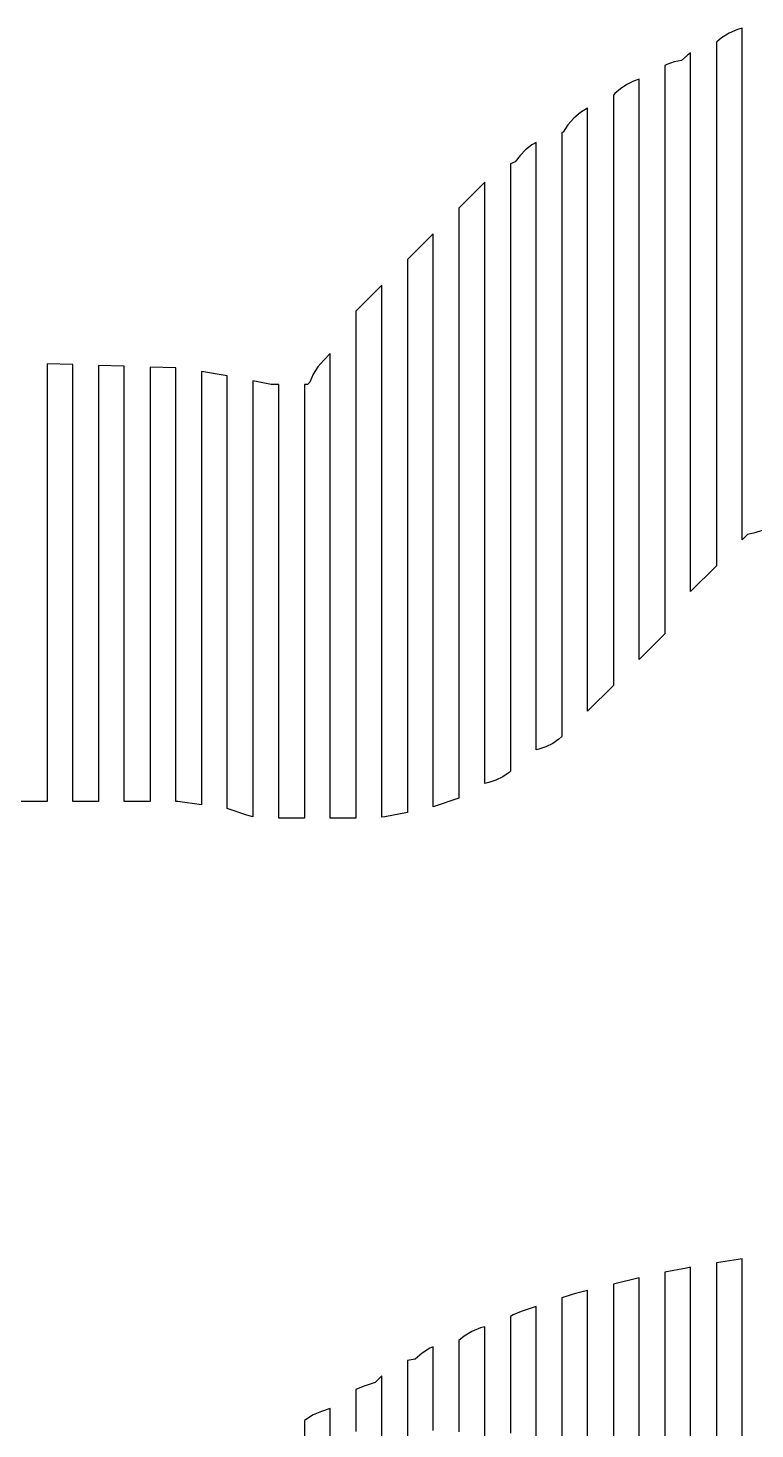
# Model space of a CAD drawing. Header units: metres. Extents: x -6 to 1890, y -8 to 898.
# Drawn here: x 402.6 to 515.6, y 626.4 to 843.9 of the extents above; entities that cross this region are included whole.
import ezdxf

# ---------------------------------------------------------------- set-up
doc = ezdxf.new("R2010")
doc.units = ezdxf.units.M
doc.layers.add('PASSADAS_COMPLETAS', color=1, linetype='CONTINUOUS')
doc.layers.add('PECAS_2D', color=3, linetype='CONTINUOUS')

msp = doc.modelspace()

# ---------------------------------------------------------------- linework, layer by layer
at = {"layer": 'PASSADAS_COMPLETAS'}
for points in [[(516.691, 765.883), (515.578, 765.498), (514.429, 765.252), (513.578, 764.401), (513.578, 769.614), (513.578, 770.917), (513.578, 772.22), (513.578, 773.523), (513.578, 774.826), (513.578, 776.129), (513.578, 813.921), (513.578, 815.224), (513.578, 816.527), (513.578, 817.83), (513.578, 819.133), (513.578, 820.436), (513.578, 823.043), (513.578, 824.346), (513.578, 826.952), (513.578, 828.255), (513.578, 829.558), (513.578, 830.862), (513.578, 832.165), (513.578, 833.468), (513.578, 834.771), (513.578, 836.074), (513.578, 837.377), (513.578, 838.68), (513.578, 843.893), (512.872, 843.658), (511.58, 843.113), (510.38, 842.372), (509.578, 841.684), (509.578, 836.523), (509.578, 835.233), (509.578, 833.943), (509.578, 832.653), (509.578, 831.363), (509.578, 830.072), (509.578, 828.782), (509.578, 827.492), (509.578, 826.202), (509.578, 823.621), (509.578, 822.331), (509.578, 819.751), (509.578, 818.461), (509.578, 817.17), (509.578, 815.88), (509.578, 814.59), (509.578, 813.3), (509.578, 812.01), (509.578, 773.303), (509.578, 772.013), (509.578, 770.723), (509.578, 769.433), (509.578, 768.142), (509.578, 766.852), (509.578, 765.562), (509.578, 760.401), (505.578, 756.401), (505.578, 761.547), (505.578, 762.833), (505.578, 764.12), (505.578, 765.406), (505.578, 766.693), (505.578, 767.979), (505.578, 769.265), (505.578, 809.145), (505.578, 810.431), (505.578, 811.718), (505.578, 813.004), (505.578, 814.291), (505.578, 815.577), (505.578, 818.15), (505.578, 819.436), (505.578, 820.723), (505.578, 823.296), (505.578, 824.582), (505.578, 825.869), (505.578, 827.155), (505.578, 828.441), (505.578, 829.728), (505.578, 831.014), (505.578, 832.301), (505.578, 833.587), (505.578, 834.874), (505.578, 840.019), (505.018, 839.643), (504.135, 838.865), (502.996, 838.629), (501.883, 838.244), (501.578, 838.091), (501.578, 832.899), (501.578, 831.601), (501.578, 830.303), (501.578, 827.707), (501.578, 826.409), (501.578, 825.111), (501.578, 823.813), (501.578, 822.515), (501.578, 821.217), (501.578, 818.621), (501.578, 817.323), (501.578, 814.727), (501.578, 813.429), (501.578, 812.131), (501.578, 810.833), (501.578, 809.535), (501.578, 808.237), (501.578, 806.939), (501.578, 765.402), (501.578, 764.104), (501.578, 762.806), (501.578, 761.508), (501.578, 760.21), (501.578, 758.912), (501.578, 757.614), (501.578, 749.826), (497.578, 745.816), (497.578, 752.255), (497.578, 753.542), (497.578, 754.83), (497.578, 756.118), (497.578, 757.406), (497.578, 758.693), (497.578, 759.981), (497.578, 761.269), (497.578, 803.764), (497.578, 805.052), (497.578, 806.34), (497.578, 807.627), (497.578, 808.915), (497.578, 810.203), (497.578, 812.778), (497.578, 815.354), (497.578, 817.929), (497.578, 819.217), (497.578, 820.505), (497.578, 821.792), (497.578, 823.08), (497.578, 824.368), (497.578, 825.656), (497.578, 826.943), (497.578, 829.519), (497.578, 835.958), (496.713, 835.658), (495.655, 835.13), (494.678, 834.472), (493.804, 833.704), (493.578, 833.478), (493.578, 828.314), (493.578, 827.023), (493.578, 825.732), (493.578, 824.441), (493.578, 823.15), (493.578, 821.859), (493.578, 820.568), (493.578, 817.986), (493.578, 816.695), (493.578, 815.404), (493.578, 812.822), (493.578, 810.24), (493.578, 808.948), (493.578, 807.657), (493.578, 806.366), (493.578, 805.075), (493.578, 803.784), (493.578, 802.493), (493.578, 801.202), (493.578, 756.017), (493.578, 754.726), (493.578, 753.435), (493.578, 752.144), (493.578, 750.853), (493.578, 749.562), (493.578, 748.271), (493.578, 741.816), (489.578, 737.816), (489.578, 744.319), (489.578, 745.619), (489.578, 746.92), (489.578, 748.221), (489.578, 749.521), (489.578, 750.822), (489.578, 752.122), (489.578, 798.944), (489.578, 800.244), (489.578, 801.545), (489.578, 802.845), (489.578, 804.146), (489.578, 805.447), (489.578, 808.048), (489.578, 809.348), (489.578, 811.95), (489.578, 814.551), (489.578, 815.851), (489.578, 817.152), (489.578, 818.453), (489.578, 819.753), (489.578, 821.054), (489.578, 822.354), (489.578, 823.655), (489.578, 824.956), (489.578, 831.458), (488.477, 830.789), (487.417, 829.901), (486.509, 828.869), (485.778, 827.732), (485.578, 827.666), (485.578, 822.455), (485.578, 821.152), (485.578, 819.849), (485.578, 818.546), (485.578, 817.244), (485.578, 815.941), (485.578, 814.638), (485.578, 813.335), (485.578, 810.73), (485.578, 809.427), (485.578, 806.821), (485.578, 804.216), (485.578, 802.913), (485.578, 801.61), (485.578, 800.307), (485.578, 799.005), (485.578, 797.702), (485.578, 796.399), (485.578, 795.096), (485.578, 748.196), (485.578, 746.893), (485.578, 745.591), (485.578, 744.288), (485.578, 742.985), (485.578, 741.682), (485.578, 740.38), (485.578, 733.866), (485.118, 733.461), (484.141, 732.803), (483.083, 732.275), (481.97, 731.89), (481.578, 731.809), (481.578, 736.978), (481.578, 738.27), (481.578, 739.562), (481.578, 740.854), (481.578, 742.146), (481.578, 743.439), (481.578, 744.731), (481.578, 792.542), (481.578, 793.834), (481.578, 795.127), (481.578, 796.419), (481.578, 797.711), (481.578, 799.003), (481.578, 801.588), (481.578, 802.88), (481.578, 805.464), (481.578, 806.757), (481.578, 808.049), (481.578, 809.341), (481.578, 811.925), (481.578, 813.218), (481.578, 814.51), (481.578, 815.802), (481.578, 817.094), (481.578, 818.386), (481.578, 819.679), (481.578, 826.14), (480.923, 825.76), (479.935, 824.987), (479.066, 824.09), (478.337, 823.098), (477.972, 822.976), (477.578, 822.81), (477.578, 816.349), (477.578, 815.057), (477.578, 813.765), (477.578, 812.473), (477.578, 811.18), (477.578, 809.888), (477.578, 808.596), (477.578, 807.304), (477.578, 806.012), (477.578, 803.427), (477.578, 802.135), (477.578, 799.551), (477.578, 798.258), (477.578, 795.674), (477.578, 794.382), (477.578, 793.09), (477.578, 791.798), (477.578, 790.505), (477.578, 789.213), (477.578, 741.402), (477.578, 738.818), (477.578, 737.526), (477.578, 736.233), (477.578, 734.941), (477.578, 733.649), (477.578, 728.48), (477.363, 728.291), (476.386, 727.633), (475.327, 727.105), (474.214, 726.719), (473.578, 726.588), (473.578, 731.774), (473.578, 733.07), (473.578, 734.367), (473.578, 735.664), (473.578, 736.96), (473.578, 738.257), (473.578, 783.637), (473.578, 784.933), (473.578, 786.23), (473.578, 787.526), (473.578, 788.823), (473.578, 790.12), (473.578, 791.416), (473.578, 794.009), (473.578, 796.602), (473.578, 797.899), (473.578, 800.492), (473.578, 803.085), (473.578, 804.382), (473.578, 805.678), (473.578, 806.975), (473.578, 808.272), (473.578, 809.568), (473.578, 810.865), (473.578, 812.161), (473.578, 819.941), (469.578, 815.941), (469.578, 809.487), (469.578, 808.197), (469.578, 806.906), (469.578, 805.616), (469.578, 804.325), (469.578, 803.034), (469.578, 801.744), (469.578, 800.453), (469.578, 799.162), (469.578, 797.872), (469.578, 795.29), (469.578, 794), (469.578, 791.418), (469.578, 788.837), (469.578, 787.547), (469.578, 786.256), (469.578, 784.965), (469.578, 783.675), (469.578, 782.384), (469.578, 781.093), (469.578, 779.803), (469.578, 778.512), (469.578, 735.921), (469.578, 734.63), (469.578, 733.339), (469.578, 732.049), (469.578, 730.758), (469.578, 729.467), (469.578, 724.305), (465.578, 722.969), (465.578, 728.127), (465.578, 729.416), (465.578, 730.706), (465.578, 731.995), (465.578, 733.285), (465.578, 734.574), (465.578, 773.257), (465.578, 774.547), (465.578, 775.836), (465.578, 777.126), (465.578, 778.415), (465.578, 779.705), (465.578, 780.994), (465.578, 782.284), (465.578, 784.862), (465.578, 786.152), (465.578, 788.731), (465.578, 790.02), (465.578, 792.599), (465.578, 793.888), (465.578, 796.467), (465.578, 797.757), (465.578, 799.046), (465.578, 800.336), (465.578, 801.625), (465.578, 802.915), (465.578, 804.204), (465.578, 805.494), (465.578, 811.941), (461.578, 807.941), (461.578, 800.137), (461.578, 798.836), (461.578, 797.536), (461.578, 796.235), (461.578, 794.935), (461.578, 792.333), (461.578, 791.033), (461.578, 788.432), (461.578, 787.131), (461.578, 784.53), (461.578, 783.229), (461.578, 780.628), (461.578, 778.027), (461.578, 776.726), (461.578, 775.426), (461.578, 774.125), (461.578, 772.824), (461.578, 771.524), (461.578, 770.223), (461.578, 768.923), (461.578, 767.622), (461.578, 732.506), (461.578, 731.205), (461.578, 729.904), (461.578, 728.604), (461.578, 727.303), (461.578, 722.101), (458.075, 721.4), (457.578, 721.351), (457.578, 726.513), (457.578, 727.803), (457.578, 729.094), (457.578, 730.384), (457.578, 731.675), (457.578, 732.965), (457.578, 763.936), (457.578, 765.227), (457.578, 766.517), (457.578, 767.808), (457.578, 770.389), (457.578, 771.679), (457.578, 772.97), (457.578, 774.26), (457.578, 776.841), (457.578, 779.422), (457.578, 782.003), (457.578, 784.584), (457.578, 785.874), (457.578, 787.165), (457.578, 788.455), (457.578, 789.746), (457.578, 791.036), (457.578, 792.327), (457.578, 793.617), (457.578, 794.907), (457.578, 796.198), (457.578, 803.941), (453.733, 800.096), (453.578, 799.919), (453.578, 790.889), (453.578, 789.599), (453.578, 788.309), (453.578, 787.018), (453.578, 785.728), (453.578, 784.438), (453.578, 783.148), (453.578, 780.568), (453.578, 779.278), (453.578, 775.408), (453.578, 767.667), (453.578, 766.377), (453.578, 765.087), (453.578, 763.797), (453.578, 762.507), (453.578, 761.216), (453.578, 731.544), (453.578, 730.254), (453.578, 728.964), (453.578, 727.674), (453.578, 726.384), (453.578, 725.094), (453.578, 721.223), (449.578, 721.223), (449.578, 725.088), (449.578, 726.376), (449.578, 727.664), (449.578, 728.952), (449.578, 730.24), (449.578, 731.528), (449.578, 761.154), (449.578, 762.442), (449.578, 763.73), (449.578, 765.018), (449.578, 766.306), (449.578, 767.594), (449.578, 770.17), (449.578, 772.746), (449.578, 774.034), (449.578, 775.323), (449.578, 777.899), (449.578, 779.187), (449.578, 780.475), (449.578, 784.339), (449.578, 785.627), (449.578, 793.356), (448.563, 792.34), (447.671, 791.304), (446.942, 790.138), (446.398, 788.883), (446.058, 788.543), (445.578, 788.543), (445.578, 783.364), (445.578, 782.07), (445.578, 780.775), (445.578, 779.48), (445.578, 776.891), (445.578, 775.597), (445.578, 773.007), (445.578, 771.713), (445.578, 769.124), (445.578, 767.829), (445.578, 766.534), (445.578, 765.24), (445.578, 763.945), (445.578, 761.356), (445.578, 731.58), (445.578, 730.286), (445.578, 728.991), (445.578, 727.696), (445.578, 726.402), (445.578, 725.107), (445.578, 721.223), (441.578, 721.223), (441.578, 725.107), (441.578, 726.402), (441.578, 727.696), (441.578, 728.991), (441.578, 730.286), (441.578, 731.58), (441.578, 762.651), (441.578, 763.945), (441.578, 765.24), (441.578, 766.534), (441.578, 767.829), (441.578, 769.124), (441.578, 771.713), (441.578, 773.007), (441.578, 774.302), (441.578, 775.597), (441.578, 776.891), (441.578, 778.186), (441.578, 779.48), (441.578, 780.775), (441.578, 782.07), (441.578, 783.364), (441.578, 788.543), (440.387, 788.543), (437.578, 789.104), (437.578, 785.2), (437.578, 783.898), (437.578, 782.597), (437.578, 781.296), (437.578, 779.994), (437.578, 778.693), (437.578, 777.391), (437.578, 776.09), (437.578, 774.788), (437.578, 773.487), (437.578, 770.884), (437.578, 769.582), (437.578, 768.281), (437.578, 766.979), (437.578, 765.678), (437.578, 764.376), (437.578, 731.839), (437.578, 730.538), (437.578, 729.236), (437.578, 727.935), (437.578, 726.633), (437.578, 725.332), (437.578, 721.427), (436.608, 721.69), (433.578, 722.701), (433.578, 726.576), (433.578, 727.867), (433.578, 729.159), (433.578, 730.451), (433.578, 731.742), (433.578, 733.034), (433.578, 764.034), (433.578, 765.326), (433.578, 766.618), (433.578, 767.91), (433.578, 769.201), (433.578, 771.785), (433.578, 773.076), (433.578, 774.368), (433.578, 775.66), (433.578, 776.951), (433.578, 778.243), (433.578, 779.535), (433.578, 780.826), (433.578, 782.118), (433.578, 783.41), (433.578, 784.701), (433.578, 785.993), (433.578, 789.868), (429.578, 790.535), (429.578, 785.362), (429.578, 784.069), (429.578, 782.775), (429.578, 781.482), (429.578, 780.189), (429.578, 778.896), (429.578, 777.602), (429.578, 776.309), (429.578, 775.016), (429.578, 773.722), (429.578, 771.136), (429.578, 769.843), (429.578, 768.549), (429.578, 767.256), (429.578, 765.963), (429.578, 732.338), (429.578, 731.045), (429.578, 729.751), (429.578, 728.458), (429.578, 727.165), (429.578, 723.285), (425.913, 723.809), (425.578, 723.809), (425.578, 726.398), (425.578, 727.692), (425.578, 728.986), (425.578, 730.281), (425.578, 731.575), (425.578, 732.87), (425.578, 734.164), (425.578, 765.231), (425.578, 766.526), (425.578, 767.82), (425.578, 769.115), (425.578, 770.409), (425.578, 772.998), (425.578, 774.293), (425.578, 775.587), (425.578, 776.882), (425.578, 778.176), (425.578, 779.471), (425.578, 780.765), (425.578, 782.06), (425.578, 783.354), (425.578, 784.648), (425.578, 785.943), (425.578, 787.237), (425.578, 791.121), (421.578, 791.248), (421.578, 787.357), (421.578, 786.06), (421.578, 784.763), (421.578, 783.466), (421.578, 782.169), (421.578, 780.872), (421.578, 779.575), (421.578, 778.279), (421.578, 776.982), (421.578, 774.388), (421.578, 771.794), (421.578, 770.497), (421.578, 769.2), (421.578, 767.903), (421.578, 766.606), (421.578, 765.31), (421.578, 734.184), (421.578, 732.887), (421.578, 731.59), (421.578, 730.293), (421.578, 728.996), (421.578, 727.699), (421.578, 723.809), (417.578, 723.809), (417.578, 727.707), (417.578, 729.006), (417.578, 730.305), (417.578, 731.604), (417.578, 732.904), (417.578, 734.203), (417.578, 766.686), (417.578, 767.985), (417.578, 769.284), (417.578, 770.584), (417.578, 771.883), (417.578, 773.182), (417.578, 775.781), (417.578, 777.08), (417.578, 778.379), (417.578, 779.679), (417.578, 780.978), (417.578, 782.277), (417.578, 783.577), (417.578, 784.876), (417.578, 786.175), (417.578, 787.475), (417.578, 791.373), (413.578, 791.498), (413.578, 787.592), (413.578, 786.291), (413.578, 784.989), (413.578, 783.687), (413.578, 782.386), (413.578, 781.084), (413.578, 779.782), (413.578, 778.48), (413.578, 775.877), (413.578, 773.274), (413.578, 771.972), (413.578, 770.67), (413.578, 769.368), (413.578, 768.067), (413.578, 766.765), (413.578, 734.222), (413.578, 732.921), (413.578, 731.619), (413.578, 730.317), (413.578, 729.015), (413.578, 727.714), (413.578, 723.809), (409.578, 723.809), (409.578, 727.721), (409.578, 729.025), (409.578, 730.329), (409.578, 731.633), (409.578, 732.937), (409.578, 734.242), (409.578, 766.844), (409.578, 768.148), (409.578, 769.453), (409.578, 770.757), (409.578, 772.061), (409.578, 773.365), (409.578, 775.973), (409.578, 777.277), (409.578, 778.581), (409.578, 779.885), (409.578, 781.19), (409.578, 782.494), (409.578, 783.798), (409.578, 785.102), (409.578, 786.406), (409.578, 787.71), (409.578, 791.623), (405.578, 791.748), (405.578, 787.828), (405.578, 786.521), (405.578, 785.215), (405.578, 783.908), (405.578, 782.602), (405.578, 781.295), (405.578, 779.989), (405.578, 778.682), (405.578, 777.376), (405.578, 776.069), (405.578, 773.456), (405.578, 772.15), (405.578, 770.843), (405.578, 769.537), (405.578, 768.23), (405.578, 766.924), (405.578, 734.261), (405.578, 732.954), (405.578, 731.648), (405.578, 730.341), (405.578, 729.035), (405.578, 727.728), (405.578, 723.809), (401.578, 723.809)], [(513.578, 604.497), (513.578, 634.504), (513.578, 635.809), (513.578, 637.114), (513.578, 638.418), (513.578, 639.723), (513.578, 641.028), (513.578, 644.942), (513.578, 646.246), (513.578, 647.551), (513.578, 652.77), (512.961, 652.695), (509.578, 652.131), (509.578, 646.908), (509.578, 645.602), (509.578, 641.685), (509.578, 640.379), (509.578, 639.073), (509.578, 637.767), (509.578, 636.461), (509.578, 635.156), (509.578, 605.123)], [(505.578, 603.933), (505.578, 633.479), (505.578, 634.764), (505.578, 636.048), (505.578, 637.333), (505.578, 638.618), (505.578, 639.902), (505.578, 643.756), (505.578, 645.041), (505.578, 646.326), (505.578, 651.464), (504.917, 651.349), (501.578, 650.681), (501.578, 645.462), (501.578, 644.157), (501.578, 640.242), (501.578, 638.938), (501.578, 637.633), (501.578, 636.328), (501.578, 635.023), (501.578, 633.718), (501.578, 602.401)], [(497.578, 601.506), (497.578, 631.557), (497.578, 632.863), (497.578, 634.17), (497.578, 635.476), (497.578, 636.783), (497.578, 638.089), (497.578, 642.009), (497.578, 643.315), (497.578, 644.622), (497.578, 649.848), (493.578, 648.848), (493.578, 643.695), (493.578, 642.406), (493.578, 638.541), (493.578, 637.253), (493.578, 635.965), (493.578, 634.676), (493.578, 633.388), (493.578, 632.1), (493.578, 630.811), (493.578, 599.891)], [(489.578, 598.544), (489.578, 629.683), (489.578, 630.981), (489.578, 632.278), (489.578, 633.576), (489.578, 634.873), (489.578, 636.171), (489.578, 640.063), (489.578, 641.361), (489.578, 642.658), (489.578, 647.848), (487.691, 647.376), (487.02, 647.181), (485.578, 646.7), (485.578, 641.551), (485.578, 640.264), (485.578, 636.402), (485.578, 635.114), (485.578, 633.827), (485.578, 632.539), (485.578, 631.252), (485.578, 629.965), (485.578, 628.677), (485.578, 596.494)], [(481.578, 594.076), (481.578, 627.415), (481.578, 628.697), (481.578, 629.98), (481.578, 631.262), (481.578, 632.544), (481.578, 636.391), (481.578, 637.673), (481.578, 638.956), (481.578, 640.238), (481.578, 645.367), (479.265, 644.596), (478.006, 644.069), (477.578, 643.808), (477.578, 638.637), (477.578, 637.345), (477.578, 633.467), (477.578, 632.174), (477.578, 630.882), (477.578, 629.589), (477.578, 628.296), (477.578, 627.004), (477.578, 625.711)], [(473.578, 625.262), (473.578, 626.565), (473.578, 627.868), (473.578, 629.172), (473.578, 630.475), (473.578, 634.384), (473.578, 635.688), (473.578, 636.991), (473.578, 642.203), (472.919, 642.049), (471.601, 641.513), (470.391, 640.783), (469.578, 640.103), (469.578, 634.947), (469.578, 633.658), (469.578, 629.791), (469.578, 628.502), (469.578, 627.213), (469.578, 625.924)], [(465.578, 626.128), (465.578, 630.021), (465.578, 632.616), (465.578, 633.914), (465.578, 639.104), (465.077, 638.896), (463.853, 638.144), (462.772, 637.218), (461.578, 636.962), (461.578, 631.827), (461.578, 630.543), (461.578, 626.691), (461.578, 624.123)], [(457.578, 622.994), (457.578, 626.866), (457.578, 628.156), (457.578, 629.447), (457.578, 634.609), (456.545, 633.576), (454.705, 632.962), (453.578, 632.487), (453.578, 627.283), (453.578, 625.982)], [(449.578, 624.344), (449.578, 629.53), (448.242, 629.085), (446.95, 628.54), (445.75, 627.798), (445.578, 627.651), (445.578, 621.183)]]:
    msp.add_lwpolyline(points, dxfattribs=at)
at = {"layer": 'PECAS_2D'}
for points in [[(516.691, 765.883), (515.578, 765.498), (514.429, 765.252), (513.578, 764.401), (513.578, 769.614), (513.578, 770.917), (513.578, 772.22), (513.578, 773.523), (513.578, 774.826), (513.578, 776.129), (513.578, 813.921), (513.578, 815.224), (513.578, 816.527), (513.578, 817.83), (513.578, 819.133), (513.578, 820.436), (513.578, 823.043), (513.578, 824.346), (513.578, 826.952), (513.578, 828.255), (513.578, 829.558), (513.578, 830.862), (513.578, 832.165), (513.578, 833.468), (513.578, 834.771), (513.578, 836.074), (513.578, 837.377), (513.578, 838.68), (513.578, 843.893), (512.872, 843.658), (511.58, 843.113), (510.38, 842.372), (509.578, 841.684), (509.578, 836.523), (509.578, 835.233), (509.578, 833.943), (509.578, 832.653), (509.578, 831.363), (509.578, 830.072), (509.578, 828.782), (509.578, 827.492), (509.578, 826.202), (509.578, 823.621), (509.578, 822.331), (509.578, 819.751), (509.578, 818.461), (509.578, 817.17), (509.578, 815.88), (509.578, 814.59), (509.578, 813.3), (509.578, 812.01), (509.578, 773.303), (509.578, 772.013), (509.578, 770.723), (509.578, 769.433), (509.578, 768.142), (509.578, 766.852), (509.578, 765.562), (509.578, 760.401), (505.578, 756.401), (505.578, 761.547), (505.578, 762.833), (505.578, 764.12), (505.578, 765.406), (505.578, 766.693), (505.578, 767.979), (505.578, 769.265), (505.578, 809.145), (505.578, 810.431), (505.578, 811.718), (505.578, 813.004), (505.578, 814.291), (505.578, 815.577), (505.578, 818.15), (505.578, 819.436), (505.578, 820.723), (505.578, 823.296), (505.578, 824.582), (505.578, 825.869), (505.578, 827.155), (505.578, 828.441), (505.578, 829.728), (505.578, 831.014), (505.578, 832.301), (505.578, 833.587), (505.578, 834.874), (505.578, 840.019), (505.018, 839.643), (504.135, 838.865), (502.996, 838.629), (501.883, 838.244), (501.578, 838.091), (501.578, 832.899), (501.578, 831.601), (501.578, 830.303), (501.578, 827.707), (501.578, 826.409), (501.578, 825.111), (501.578, 823.813), (501.578, 822.515), (501.578, 821.217), (501.578, 818.621), (501.578, 817.323), (501.578, 814.727), (501.578, 813.429), (501.578, 812.131), (501.578, 810.833), (501.578, 809.535), (501.578, 808.237), (501.578, 806.939), (501.578, 765.402), (501.578, 764.104), (501.578, 762.806), (501.578, 761.508), (501.578, 760.21), (501.578, 758.912), (501.578, 757.614), (501.578, 749.826), (497.578, 745.816), (497.578, 752.255), (497.578, 753.542), (497.578, 754.83), (497.578, 756.118), (497.578, 757.406), (497.578, 758.693), (497.578, 759.981), (497.578, 761.269), (497.578, 803.764), (497.578, 805.052), (497.578, 806.34), (497.578, 807.627), (497.578, 808.915), (497.578, 810.203), (497.578, 812.778), (497.578, 815.354), (497.578, 817.929), (497.578, 819.217), (497.578, 820.505), (497.578, 821.792), (497.578, 823.08), (497.578, 824.368), (497.578, 825.656), (497.578, 826.943), (497.578, 829.519), (497.578, 835.958), (496.713, 835.658), (495.655, 835.13), (494.678, 834.472), (493.804, 833.704), (493.578, 833.478), (493.578, 828.314), (493.578, 827.023), (493.578, 825.732), (493.578, 824.441), (493.578, 823.15), (493.578, 821.859), (493.578, 820.568), (493.578, 817.986), (493.578, 816.695), (493.578, 815.404), (493.578, 812.822), (493.578, 810.24), (493.578, 808.948), (493.578, 807.657), (493.578, 806.366), (493.578, 805.075), (493.578, 803.784), (493.578, 802.493), (493.578, 801.202), (493.578, 756.017), (493.578, 754.726), (493.578, 753.435), (493.578, 752.144), (493.578, 750.853), (493.578, 749.562), (493.578, 748.271), (493.578, 741.816), (489.578, 737.816), (489.578, 744.319), (489.578, 745.619), (489.578, 746.92), (489.578, 748.221), (489.578, 749.521), (489.578, 750.822), (489.578, 752.122), (489.578, 798.944), (489.578, 800.244), (489.578, 801.545), (489.578, 802.845), (489.578, 804.146), (489.578, 805.447), (489.578, 808.048), (489.578, 809.348), (489.578, 811.95), (489.578, 814.551), (489.578, 815.851), (489.578, 817.152), (489.578, 818.453), (489.578, 819.753), (489.578, 821.054), (489.578, 822.354), (489.578, 823.655), (489.578, 824.956), (489.578, 831.458), (488.477, 830.789), (487.417, 829.901), (486.509, 828.869), (485.778, 827.732), (485.578, 827.666), (485.578, 822.455), (485.578, 821.152), (485.578, 819.849), (485.578, 818.546), (485.578, 817.244), (485.578, 815.941), (485.578, 814.638), (485.578, 813.335), (485.578, 810.73), (485.578, 809.427), (485.578, 806.821), (485.578, 804.216), (485.578, 802.913), (485.578, 801.61), (485.578, 800.307), (485.578, 799.005), (485.578, 797.702), (485.578, 796.399), (485.578, 795.096), (485.578, 748.196), (485.578, 746.893), (485.578, 745.591), (485.578, 744.288), (485.578, 742.985), (485.578, 741.682), (485.578, 740.38), (485.578, 733.866), (485.118, 733.461), (484.141, 732.803), (483.083, 732.275), (481.97, 731.89), (481.578, 731.809), (481.578, 736.978), (481.578, 738.27), (481.578, 739.562), (481.578, 740.854), (481.578, 742.146), (481.578, 743.439), (481.578, 744.731), (481.578, 792.542), (481.578, 793.834), (481.578, 795.127), (481.578, 796.419), (481.578, 797.711), (481.578, 799.003), (481.578, 801.588), (481.578, 802.88), (481.578, 805.464), (481.578, 806.757), (481.578, 808.049), (481.578, 809.341), (481.578, 811.925), (481.578, 813.218), (481.578, 814.51), (481.578, 815.802), (481.578, 817.094), (481.578, 818.386), (481.578, 819.679), (481.578, 826.14), (480.923, 825.76), (479.935, 824.987), (479.066, 824.09), (478.337, 823.098), (477.972, 822.976), (477.578, 822.81), (477.578, 816.349), (477.578, 815.057), (477.578, 813.765), (477.578, 812.473), (477.578, 811.18), (477.578, 809.888), (477.578, 808.596), (477.578, 807.304), (477.578, 806.012), (477.578, 803.427), (477.578, 802.135), (477.578, 799.551), (477.578, 798.258), (477.578, 795.674), (477.578, 794.382), (477.578, 793.09), (477.578, 791.798), (477.578, 790.505), (477.578, 789.213), (477.578, 741.402), (477.578, 738.818), (477.578, 737.526), (477.578, 736.233), (477.578, 734.941), (477.578, 733.649), (477.578, 728.48), (477.363, 728.291), (476.386, 727.633), (475.327, 727.105), (474.214, 726.719), (473.578, 726.588), (473.578, 731.774), (473.578, 733.07), (473.578, 734.367), (473.578, 735.664), (473.578, 736.96), (473.578, 738.257), (473.578, 783.637), (473.578, 784.933), (473.578, 786.23), (473.578, 787.526), (473.578, 788.823), (473.578, 790.12), (473.578, 791.416), (473.578, 794.009), (473.578, 796.602), (473.578, 797.899), (473.578, 800.492), (473.578, 803.085), (473.578, 804.382), (473.578, 805.678), (473.578, 806.975), (473.578, 808.272), (473.578, 809.568), (473.578, 810.865), (473.578, 812.161), (473.578, 819.941), (469.578, 815.941), (469.578, 809.487), (469.578, 808.197), (469.578, 806.906), (469.578, 805.616), (469.578, 804.325), (469.578, 803.034), (469.578, 801.744), (469.578, 800.453), (469.578, 799.162), (469.578, 797.872), (469.578, 795.29), (469.578, 794), (469.578, 791.418), (469.578, 788.837), (469.578, 787.547), (469.578, 786.256), (469.578, 784.965), (469.578, 783.675), (469.578, 782.384), (469.578, 781.093), (469.578, 779.803), (469.578, 778.512), (469.578, 735.921), (469.578, 734.63), (469.578, 733.339), (469.578, 732.049), (469.578, 730.758), (469.578, 729.467), (469.578, 724.305), (465.578, 722.969), (465.578, 728.127), (465.578, 729.416), (465.578, 730.706), (465.578, 731.995), (465.578, 733.285), (465.578, 734.574), (465.578, 773.257), (465.578, 774.547), (465.578, 775.836), (465.578, 777.126), (465.578, 778.415), (465.578, 779.705), (465.578, 780.994), (465.578, 782.284), (465.578, 784.862), (465.578, 786.152), (465.578, 788.731), (465.578, 790.02), (465.578, 792.599), (465.578, 793.888), (465.578, 796.467), (465.578, 797.757), (465.578, 799.046), (465.578, 800.336), (465.578, 801.625), (465.578, 802.915), (465.578, 804.204), (465.578, 805.494), (465.578, 811.941), (461.578, 807.941), (461.578, 800.137), (461.578, 798.836), (461.578, 797.536), (461.578, 796.235), (461.578, 794.935), (461.578, 792.333), (461.578, 791.033), (461.578, 788.432), (461.578, 787.131), (461.578, 784.53), (461.578, 783.229), (461.578, 780.628), (461.578, 778.027), (461.578, 776.726), (461.578, 775.426), (461.578, 774.125), (461.578, 772.824), (461.578, 771.524), (461.578, 770.223), (461.578, 768.923), (461.578, 767.622), (461.578, 732.506), (461.578, 731.205), (461.578, 729.904), (461.578, 728.604), (461.578, 727.303), (461.578, 722.101), (458.075, 721.4), (457.578, 721.351), (457.578, 726.513), (457.578, 727.803), (457.578, 729.094), (457.578, 730.384), (457.578, 731.675), (457.578, 732.965), (457.578, 763.936), (457.578, 765.227), (457.578, 766.517), (457.578, 767.808), (457.578, 770.389), (457.578, 771.679), (457.578, 772.97), (457.578, 774.26), (457.578, 776.841), (457.578, 779.422), (457.578, 782.003), (457.578, 784.584), (457.578, 785.874), (457.578, 787.165), (457.578, 788.455), (457.578, 789.746), (457.578, 791.036), (457.578, 792.327), (457.578, 793.617), (457.578, 794.907), (457.578, 796.198), (457.578, 803.941), (453.733, 800.096), (453.578, 799.919), (453.578, 790.889), (453.578, 789.599), (453.578, 788.309), (453.578, 787.018), (453.578, 785.728), (453.578, 784.438), (453.578, 783.148), (453.578, 780.568), (453.578, 779.278), (453.578, 775.408), (453.578, 767.667), (453.578, 766.377), (453.578, 765.087), (453.578, 763.797), (453.578, 762.507), (453.578, 761.216), (453.578, 731.544), (453.578, 730.254), (453.578, 728.964), (453.578, 727.674), (453.578, 726.384), (453.578, 725.094), (453.578, 721.223), (449.578, 721.223), (449.578, 725.088), (449.578, 726.376), (449.578, 727.664), (449.578, 728.952), (449.578, 730.24), (449.578, 731.528), (449.578, 761.154), (449.578, 762.442), (449.578, 763.73), (449.578, 765.018), (449.578, 766.306), (449.578, 767.594), (449.578, 770.17), (449.578, 772.746), (449.578, 774.034), (449.578, 775.323), (449.578, 777.899), (449.578, 779.187), (449.578, 780.475), (449.578, 784.339), (449.578, 785.627), (449.578, 793.356), (448.563, 792.34), (447.671, 791.304), (446.942, 790.138), (446.398, 788.883), (446.058, 788.543), (445.578, 788.543), (445.578, 783.364), (445.578, 782.07), (445.578, 780.775), (445.578, 779.48), (445.578, 776.891), (445.578, 775.597), (445.578, 773.007), (445.578, 771.713), (445.578, 769.124), (445.578, 767.829), (445.578, 766.534), (445.578, 765.24), (445.578, 763.945), (445.578, 761.356), (445.578, 731.58), (445.578, 730.286), (445.578, 728.991), (445.578, 727.696), (445.578, 726.402), (445.578, 725.107), (445.578, 721.223), (441.578, 721.223), (441.578, 725.107), (441.578, 726.402), (441.578, 727.696), (441.578, 728.991), (441.578, 730.286), (441.578, 731.58), (441.578, 762.651), (441.578, 763.945), (441.578, 765.24), (441.578, 766.534), (441.578, 767.829), (441.578, 769.124), (441.578, 771.713), (441.578, 773.007), (441.578, 774.302), (441.578, 775.597), (441.578, 776.891), (441.578, 778.186), (441.578, 779.48), (441.578, 780.775), (441.578, 782.07), (441.578, 783.364), (441.578, 788.543), (440.387, 788.543), (437.578, 789.104), (437.578, 785.2), (437.578, 783.898), (437.578, 782.597), (437.578, 781.296), (437.578, 779.994), (437.578, 778.693), (437.578, 777.391), (437.578, 776.09), (437.578, 774.788), (437.578, 773.487), (437.578, 770.884), (437.578, 769.582), (437.578, 768.281), (437.578, 766.979), (437.578, 765.678), (437.578, 764.376), (437.578, 731.839), (437.578, 730.538), (437.578, 729.236), (437.578, 727.935), (437.578, 726.633), (437.578, 725.332), (437.578, 721.427), (436.608, 721.69), (433.578, 722.701), (433.578, 726.576), (433.578, 727.867), (433.578, 729.159), (433.578, 730.451), (433.578, 731.742), (433.578, 733.034), (433.578, 764.034), (433.578, 765.326), (433.578, 766.618), (433.578, 767.91), (433.578, 769.201), (433.578, 771.785), (433.578, 773.076), (433.578, 774.368), (433.578, 775.66), (433.578, 776.951), (433.578, 778.243), (433.578, 779.535), (433.578, 780.826), (433.578, 782.118), (433.578, 783.41), (433.578, 784.701), (433.578, 785.993), (433.578, 789.868), (429.578, 790.535), (429.578, 785.362), (429.578, 784.069), (429.578, 782.775), (429.578, 781.482), (429.578, 780.189), (429.578, 778.896), (429.578, 777.602), (429.578, 776.309), (429.578, 775.016), (429.578, 773.722), (429.578, 771.136), (429.578, 769.843), (429.578, 768.549), (429.578, 767.256), (429.578, 765.963), (429.578, 732.338), (429.578, 731.045), (429.578, 729.751), (429.578, 728.458), (429.578, 727.165), (429.578, 723.285), (425.913, 723.809), (425.578, 723.809), (425.578, 726.398), (425.578, 727.692), (425.578, 728.986), (425.578, 730.281), (425.578, 731.575), (425.578, 732.87), (425.578, 734.164), (425.578, 765.231), (425.578, 766.526), (425.578, 767.82), (425.578, 769.115), (425.578, 770.409), (425.578, 772.998), (425.578, 774.293), (425.578, 775.587), (425.578, 776.882), (425.578, 778.176), (425.578, 779.471), (425.578, 780.765), (425.578, 782.06), (425.578, 783.354), (425.578, 784.648), (425.578, 785.943), (425.578, 787.237), (425.578, 791.121), (421.578, 791.248), (421.578, 787.357), (421.578, 786.06), (421.578, 784.763), (421.578, 783.466), (421.578, 782.169), (421.578, 780.872), (421.578, 779.575), (421.578, 778.279), (421.578, 776.982), (421.578, 774.388), (421.578, 771.794), (421.578, 770.497), (421.578, 769.2), (421.578, 767.903), (421.578, 766.606), (421.578, 765.31), (421.578, 734.184), (421.578, 732.887), (421.578, 731.59), (421.578, 730.293), (421.578, 728.996), (421.578, 727.699), (421.578, 723.809), (417.578, 723.809), (417.578, 727.707), (417.578, 729.006), (417.578, 730.305), (417.578, 731.604), (417.578, 732.904), (417.578, 734.203), (417.578, 766.686), (417.578, 767.985), (417.578, 769.284), (417.578, 770.584), (417.578, 771.883), (417.578, 773.182), (417.578, 775.781), (417.578, 777.08), (417.578, 778.379), (417.578, 779.679), (417.578, 780.978), (417.578, 782.277), (417.578, 783.577), (417.578, 784.876), (417.578, 786.175), (417.578, 787.475), (417.578, 791.373), (413.578, 791.498), (413.578, 787.592), (413.578, 786.291), (413.578, 784.989), (413.578, 783.687), (413.578, 782.386), (413.578, 781.084), (413.578, 779.782), (413.578, 778.48), (413.578, 775.877), (413.578, 773.274), (413.578, 771.972), (413.578, 770.67), (413.578, 769.368), (413.578, 768.067), (413.578, 766.765), (413.578, 734.222), (413.578, 732.921), (413.578, 731.619), (413.578, 730.317), (413.578, 729.015), (413.578, 727.714), (413.578, 723.809), (409.578, 723.809), (409.578, 727.721), (409.578, 729.025), (409.578, 730.329), (409.578, 731.633), (409.578, 732.937), (409.578, 734.242), (409.578, 766.844), (409.578, 768.148), (409.578, 769.453), (409.578, 770.757), (409.578, 772.061), (409.578, 773.365), (409.578, 775.973), (409.578, 777.277), (409.578, 778.581), (409.578, 779.885), (409.578, 781.19), (409.578, 782.494), (409.578, 783.798), (409.578, 785.102), (409.578, 786.406), (409.578, 787.71), (409.578, 791.623), (405.578, 791.748), (405.578, 787.828), (405.578, 786.521), (405.578, 785.215), (405.578, 783.908), (405.578, 782.602), (405.578, 781.295), (405.578, 779.989), (405.578, 778.682), (405.578, 777.376), (405.578, 776.069), (405.578, 773.456), (405.578, 772.15), (405.578, 770.843), (405.578, 769.537), (405.578, 768.23), (405.578, 766.924), (405.578, 734.261), (405.578, 732.954), (405.578, 731.648), (405.578, 730.341), (405.578, 729.035), (405.578, 727.728), (405.578, 723.809), (401.578, 723.809)], [(513.578, 604.497), (513.578, 634.504), (513.578, 635.809), (513.578, 637.114), (513.578, 638.418), (513.578, 639.723), (513.578, 641.028), (513.578, 644.942), (513.578, 646.246), (513.578, 647.551), (513.578, 652.77), (512.961, 652.695), (509.578, 652.131), (509.578, 646.908), (509.578, 645.602), (509.578, 641.685), (509.578, 640.379), (509.578, 639.073), (509.578, 637.767), (509.578, 636.461), (509.578, 635.156), (509.578, 605.123)], [(505.578, 603.933), (505.578, 633.479), (505.578, 634.764), (505.578, 636.048), (505.578, 637.333), (505.578, 638.618), (505.578, 639.902), (505.578, 643.756), (505.578, 645.041), (505.578, 646.326), (505.578, 651.464), (504.917, 651.349), (501.578, 650.681), (501.578, 645.462), (501.578, 644.157), (501.578, 640.242), (501.578, 638.938), (501.578, 637.633), (501.578, 636.328), (501.578, 635.023), (501.578, 633.718), (501.578, 602.401)], [(497.578, 601.506), (497.578, 631.557), (497.578, 632.863), (497.578, 634.17), (497.578, 635.476), (497.578, 636.783), (497.578, 638.089), (497.578, 642.009), (497.578, 643.315), (497.578, 644.622), (497.578, 649.848), (493.578, 648.848), (493.578, 643.695), (493.578, 642.406), (493.578, 638.541), (493.578, 637.253), (493.578, 635.965), (493.578, 634.676), (493.578, 633.388), (493.578, 632.1), (493.578, 630.811), (493.578, 599.891)], [(489.578, 598.544), (489.578, 629.683), (489.578, 630.981), (489.578, 632.278), (489.578, 633.576), (489.578, 634.873), (489.578, 636.171), (489.578, 640.063), (489.578, 641.361), (489.578, 642.658), (489.578, 647.848), (487.691, 647.376), (487.02, 647.181), (485.578, 646.7), (485.578, 641.551), (485.578, 640.264), (485.578, 636.402), (485.578, 635.114), (485.578, 633.827), (485.578, 632.539), (485.578, 631.252), (485.578, 629.965), (485.578, 628.677), (485.578, 596.494)], [(481.578, 594.076), (481.578, 627.415), (481.578, 628.697), (481.578, 629.98), (481.578, 631.262), (481.578, 632.544), (481.578, 636.391), (481.578, 637.673), (481.578, 638.956), (481.578, 640.238), (481.578, 645.367), (479.265, 644.596), (478.006, 644.069), (477.578, 643.808), (477.578, 638.637), (477.578, 637.345), (477.578, 633.467), (477.578, 632.174), (477.578, 630.882), (477.578, 629.589), (477.578, 628.296), (477.578, 627.004), (477.578, 625.711)], [(473.578, 625.262), (473.578, 626.565), (473.578, 627.868), (473.578, 629.172), (473.578, 630.475), (473.578, 634.384), (473.578, 635.688), (473.578, 636.991), (473.578, 642.203), (472.919, 642.049), (471.601, 641.513), (470.391, 640.783), (469.578, 640.103), (469.578, 634.947), (469.578, 633.658), (469.578, 629.791), (469.578, 628.502), (469.578, 627.213), (469.578, 625.924)], [(465.578, 626.128), (465.578, 630.021), (465.578, 632.616), (465.578, 633.914), (465.578, 639.104), (465.077, 638.896), (463.853, 638.144), (462.772, 637.218), (461.578, 636.962), (461.578, 631.827), (461.578, 630.543), (461.578, 626.691), (461.578, 624.123)], [(457.578, 622.994), (457.578, 626.866), (457.578, 628.156), (457.578, 629.447), (457.578, 634.609), (456.545, 633.576), (454.705, 632.962), (453.578, 632.487), (453.578, 627.283), (453.578, 625.982)], [(449.578, 624.344), (449.578, 629.53), (448.242, 629.085), (446.95, 628.54), (445.75, 627.798), (445.578, 627.651), (445.578, 621.183)]]:
    msp.add_lwpolyline(points, dxfattribs=at)

doc.saveas('drawing.dxf')
